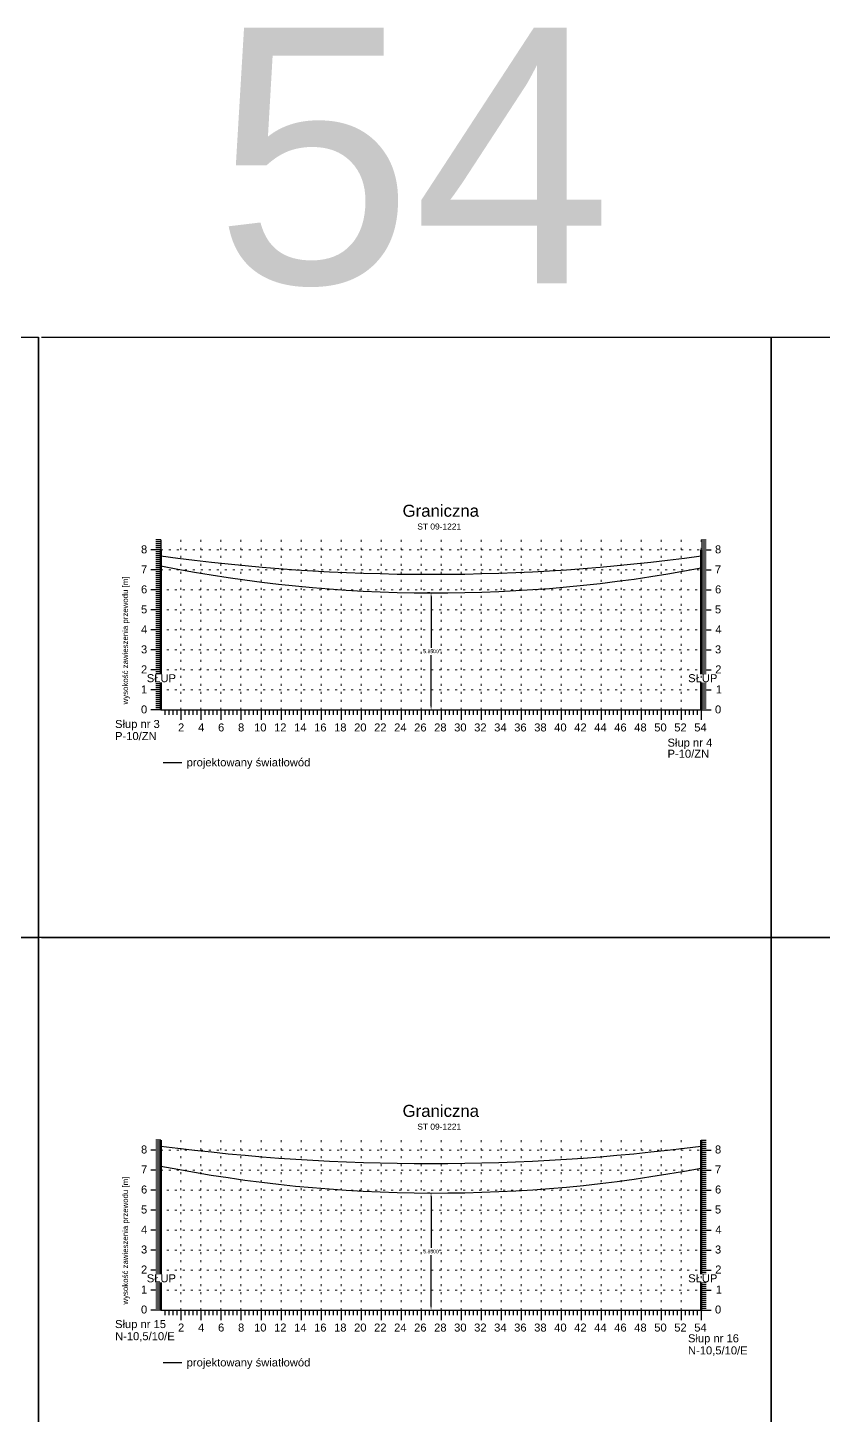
# Model space of a CAD drawing. Header units: metres. Extents: x -155 to 1812, y 681 to 886.
# Drawn here: x 1333.7 to 1373.5, y 806.6 to 876 of the extents above; entities that cross this region are included whole.
import ezdxf

# ---------------------------------------------------------------- set-up
doc = ezdxf.new("R2010")
doc.units = ezdxf.units.M
doc.header["$MEASUREMENT"] = 0
doc.linetypes.add('ACAD_ISO07W100', pattern=[3, 0, -3])
doc.styles.get("Standard").update_dxf_attribs({"font": 'arial.ttf'})
doc.dimstyles.get("Standard").update_dxf_attribs({"dimtxt": 0.18, "dimasz": 0.18, "dimexe": 0.18, "dimexo": 0.0625, "dimgap": 0.09, "dimtad": 0, "dimtih": 1, "dimtoh": 1, "dimdec": 4, "dimzin": 0, "dimdsep": 46, "dimtxsty": 'Standard', "dimcen": 0.09, "dimadec": 0, "dimazin": 0, "dimtfac": 1, "dimtdec": 4, "dimtofl": 0, "dimtmove": 0, "dimatfit": 3, "dimfxl": 1, "dimtolj": 1, "dimtzin": 0, "dimarcsym": 0})

# ---------------------------------------------------------------- blocks, each defined once
blk = doc.blocks.new('*D298')
at = {"color": 0, "lineweight": -2}
for p, q in [((1353.797, 847.742), (1353.679, 847.742)), ((1353.859, 847.562), (1353.859, 844.999)), ((1353.859, 842.072), (1353.859, 844.635)), ((1343.022, 841.892), (1354.039, 841.892))]:
    blk.add_line(p, q, dxfattribs=at)
at = {"color": 0}
for points in [[(1353.889, 847.562), (1353.829, 847.562), (1353.859, 847.742)], [(1353.829, 842.072), (1353.889, 842.072), (1353.859, 841.892)]]:
    blk.add_solid(points, dxfattribs=at)
at = {"layer": 'Defpoints', "color": 0}
for p in [(1353.859, 847.742), (1342.959, 841.892), (1353.859, 841.892)]:
    blk.add_point(p, dxfattribs=at)
at = {"color": 0, "lineweight": 25, "insert": (1353.859, 844.817), "char_height": 0.18, "attachment_point": 5}
blk.add_mtext('\\A1;5.8500', dxfattribs=at)
blk = doc.blocks.new('*D306')
at = {"color": 0, "lineweight": -2}
for p, q in [((1353.797, 817.742), (1353.679, 817.742)), ((1353.859, 817.562), (1353.859, 814.999)), ((1353.859, 812.072), (1353.859, 814.635)), ((1343.022, 811.892), (1354.039, 811.892))]:
    blk.add_line(p, q, dxfattribs=at)
at = {"color": 0}
for points in [[(1353.889, 817.562), (1353.829, 817.562), (1353.859, 817.742)], [(1353.829, 812.072), (1353.889, 812.072), (1353.859, 811.892)]]:
    blk.add_solid(points, dxfattribs=at)
at = {"layer": 'Defpoints', "color": 0}
for p in [(1353.859, 817.742), (1342.959, 811.892), (1353.859, 811.892)]:
    blk.add_point(p, dxfattribs=at)
at = {"color": 0, "lineweight": 25, "insert": (1353.859, 814.817), "char_height": 0.18, "attachment_point": 5}
blk.add_mtext('\\A1;5.8500', dxfattribs=at)

msp = doc.modelspace()

# ---------------------------------------------------------------- linework, layer by layer
for p, q in [((1340.35943, 850.39181), (1340.10943, 850.39181)), ((1340.35943, 850.39181), (1340.35943, 841.89181)), ((1367.35943, 850.39181), (1367.60943, 850.39181)), ((1340.35943, 849.89181), (1339.85943, 849.89181)), ((1340.35943, 849.89181), (1339.85943, 849.89181)), ((1340.35943, 850.29181), (1340.10943, 850.29181)), ((1340.35943, 850.19181), (1340.10943, 850.19181)), ((1340.35943, 850.09181), (1340.10943, 850.09181)), ((1340.35943, 849.99181), (1340.10943, 849.99181)), ((1340.35943, 849.79181), (1340.10943, 849.79181)), ((1340.35943, 849.69181), (1340.10943, 849.69181)), ((1367.35943, 850.29181), (1367.60943, 850.29181)), ((1367.35943, 850.19181), (1367.60943, 850.19181)), ((1367.35943, 850.09181), (1367.60943, 850.09181)), ((1367.35943, 849.99181), (1367.60943, 849.99181)), ((1367.35943, 849.89181), (1367.35943, 841.89181)), ((1367.35943, 849.89181), (1367.85943, 849.89181)), ((1367.35943, 849.89181), (1367.85943, 849.89181)), ((1367.35943, 849.79181), (1367.60943, 849.79181)), ((1367.35943, 849.69181), (1367.60943, 849.69181)), ((1340.35943, 849.59181), (1340.10943, 849.59181)), ((1340.35943, 849.49181), (1340.10943, 849.49181)), ((1340.35943, 849.39181), (1340.10943, 849.39181)), ((1340.35943, 849.29181), (1340.10943, 849.29181)), ((1340.35943, 849.19181), (1340.10943, 849.19181)), ((1340.35943, 849.09181), (1340.10943, 849.09181)), ((1340.35943, 848.99181), (1340.10943, 848.99181)), ((1367.35943, 849.59181), (1367.60943, 849.59181)), ((1367.35943, 849.49181), (1367.60943, 849.49181)), ((1367.35943, 849.39181), (1367.60943, 849.39181)), ((1367.35943, 849.29181), (1367.60943, 849.29181)), ((1367.35943, 849.19181), (1367.60943, 849.19181)), ((1367.35943, 849.09181), (1367.60943, 849.09181)), ((1367.35943, 848.99181), (1367.60943, 848.99181)), ((1340.35943, 848.89181), (1339.85943, 848.89181)), ((1340.35943, 848.89181), (1339.85943, 848.89181)), ((1340.35943, 848.79181), (1340.10943, 848.79181)), ((1340.35943, 848.69181), (1340.10943, 848.69181)), ((1340.35943, 848.59181), (1340.10943, 848.59181)), ((1340.35943, 848.49181), (1340.10943, 848.49181)), ((1340.35943, 848.39181), (1340.10943, 848.39181)), ((1340.35943, 848.29181), (1340.10943, 848.29181)), ((1367.35943, 848.89181), (1367.85943, 848.89181)), ((1367.35943, 848.89181), (1367.85943, 848.89181)), ((1367.35943, 848.79181), (1367.60943, 848.79181)), ((1367.35943, 848.69181), (1367.60943, 848.69181)), ((1367.35943, 848.59181), (1367.60943, 848.59181)), ((1367.35943, 848.49181), (1367.60943, 848.49181)), ((1367.35943, 848.39181), (1367.60943, 848.39181)), ((1367.35943, 848.29181), (1367.60943, 848.29181)), ((1340.35943, 847.89181), (1339.85943, 847.89181)), ((1340.35943, 847.89181), (1339.85943, 847.89181)), ((1340.35943, 848.19181), (1340.10943, 848.19181)), ((1340.35943, 848.09181), (1340.10943, 848.09181)), ((1340.35943, 847.99181), (1340.10943, 847.99181)), ((1340.35943, 847.79181), (1340.10943, 847.79181)), ((1340.35943, 847.69181), (1340.10943, 847.69181)), ((1340.35943, 847.59181), (1340.10943, 847.59181)), ((1367.35943, 848.19181), (1367.60943, 848.19181)), ((1367.35943, 848.09181), (1367.60943, 848.09181)), ((1367.35943, 847.99181), (1367.60943, 847.99181)), ((1367.35943, 847.89181), (1367.85943, 847.89181)), ((1367.35943, 847.89181), (1367.85943, 847.89181)), ((1367.35943, 847.79181), (1367.60943, 847.79181)), ((1367.35943, 847.69181), (1367.60943, 847.69181)), ((1367.35943, 847.59181), (1367.60943, 847.59181)), ((1340.35943, 847.49181), (1340.10943, 847.49181)), ((1340.35943, 847.39181), (1340.10943, 847.39181)), ((1340.35943, 847.29181), (1340.10943, 847.29181)), ((1340.35943, 847.19181), (1340.10943, 847.19181)), ((1340.35943, 847.09181), (1340.10943, 847.09181)), ((1340.35943, 846.99181), (1340.10943, 846.99181)), ((1367.35943, 847.49181), (1367.60943, 847.49181)), ((1367.35943, 847.39181), (1367.60943, 847.39181)), ((1367.35943, 847.29181), (1367.60943, 847.29181)), ((1367.35943, 847.19181), (1367.60943, 847.19181)), ((1367.35943, 847.09181), (1367.60943, 847.09181)), ((1367.35943, 846.99181), (1367.60943, 846.99181)), ((1340.35943, 846.89181), (1339.85943, 846.89181)), ((1340.35943, 846.89181), (1339.85943, 846.89181)), ((1340.35943, 846.79181), (1340.10943, 846.79181)), ((1340.35943, 846.69181), (1340.10943, 846.69181)), ((1340.35943, 846.59181), (1340.10943, 846.59181)), ((1340.35943, 846.49181), (1340.10943, 846.49181)), ((1340.35943, 846.39181), (1340.10943, 846.39181)), ((1340.35943, 846.29181), (1340.10943, 846.29181)), ((1367.35943, 846.89181), (1367.85943, 846.89181)), ((1367.35943, 846.89181), (1367.85943, 846.89181)), ((1367.35943, 846.79181), (1367.60943, 846.79181)), ((1367.35943, 846.69181), (1367.60943, 846.69181)), ((1367.35943, 846.59181), (1367.60943, 846.59181)), ((1367.35943, 846.49181), (1367.60943, 846.49181)), ((1367.35943, 846.39181), (1367.60943, 846.39181)), ((1367.35943, 846.29181), (1367.60943, 846.29181)), ((1340.35943, 845.89181), (1339.85943, 845.89181)), ((1340.35943, 845.89181), (1339.85943, 845.89181)), ((1340.35943, 846.19181), (1340.10943, 846.19181)), ((1340.35943, 846.09181), (1340.10943, 846.09181)), ((1340.35943, 845.99181), (1340.10943, 845.99181)), ((1340.35943, 845.79181), (1340.10943, 845.79181)), ((1340.35943, 845.69181), (1340.10943, 845.69181)), ((1340.35943, 845.59181), (1340.10943, 845.59181)), ((1367.35943, 846.19181), (1367.60943, 846.19181)), ((1367.35943, 846.09181), (1367.60943, 846.09181)), ((1367.35943, 845.99181), (1367.60943, 845.99181)), ((1367.35943, 845.89181), (1367.85943, 845.89181)), ((1367.35943, 845.89181), (1367.85943, 845.89181)), ((1367.35943, 845.79181), (1367.60943, 845.79181)), ((1367.35943, 845.69181), (1367.60943, 845.69181)), ((1367.35943, 845.59181), (1367.60943, 845.59181)), ((1340.35943, 844.89181), (1339.85943, 844.89181)), ((1340.35943, 844.89181), (1339.85943, 844.89181)), ((1340.35943, 845.49181), (1340.10943, 845.49181)), ((1340.35943, 845.39181), (1340.10943, 845.39181)), ((1340.35943, 845.29181), (1340.10943, 845.29181)), ((1340.35943, 845.19181), (1340.10943, 845.19181)), ((1340.35943, 845.09181), (1340.10943, 845.09181)), ((1340.35943, 844.99181), (1340.10943, 844.99181)), ((1367.35943, 845.49181), (1367.60943, 845.49181)), ((1367.35943, 845.39181), (1367.60943, 845.39181)), ((1367.35943, 845.29181), (1367.60943, 845.29181)), ((1367.35943, 845.19181), (1367.60943, 845.19181)), ((1367.35943, 845.09181), (1367.60943, 845.09181)), ((1367.35943, 844.99181), (1367.60943, 844.99181)), ((1367.35943, 844.89181), (1367.85943, 844.89181)), ((1367.35943, 844.89181), (1367.85943, 844.89181)), ((1340.35943, 844.79181), (1340.10943, 844.79181)), ((1340.35943, 844.69181), (1340.10943, 844.69181)), ((1340.35943, 844.59181), (1340.10943, 844.59181)), ((1340.35943, 844.49181), (1340.10943, 844.49181)), ((1340.35943, 844.39181), (1340.10943, 844.39181)), ((1340.35943, 844.29181), (1340.10943, 844.29181)), ((1340.35943, 844.19181), (1340.10943, 844.19181)), ((1367.35943, 844.79181), (1367.60943, 844.79181)), ((1367.35943, 844.69181), (1367.60943, 844.69181)), ((1367.35943, 844.59181), (1367.60943, 844.59181)), ((1367.35943, 844.49181), (1367.60943, 844.49181)), ((1367.35943, 844.39181), (1367.60943, 844.39181)), ((1367.35943, 844.29181), (1367.60943, 844.29181)), ((1367.35943, 844.19181), (1367.60943, 844.19181)), ((1340.35943, 843.89181), (1339.85943, 843.89181)), ((1340.35943, 843.89181), (1339.85943, 843.89181)), ((1340.35943, 844.09181), (1340.10943, 844.09181)), ((1340.35943, 843.99181), (1340.10943, 843.99181)), ((1340.35943, 843.79181), (1340.10943, 843.79181)), ((1340.35943, 843.69181), (1340.10943, 843.69181)), ((1340.35943, 843.59181), (1340.10943, 843.59181)), ((1340.35943, 843.49181), (1340.10943, 843.49181)), ((1367.35943, 844.09181), (1367.60943, 844.09181)), ((1367.35943, 843.99181), (1367.60943, 843.99181)), ((1367.35943, 843.89181), (1367.85943, 843.89181)), ((1367.35943, 843.89181), (1367.85943, 843.89181)), ((1367.35943, 843.79181), (1367.60943, 843.79181)), ((1367.35943, 843.69181), (1367.60943, 843.69181)), ((1367.35943, 843.59181), (1367.60943, 843.59181)), ((1367.35943, 843.49181), (1367.60943, 843.49181)), ((1340.35943, 842.89181), (1339.85943, 842.89181)), ((1340.35943, 842.89181), (1339.85943, 842.89181)), ((1340.35943, 843.39181), (1340.10943, 843.39181)), ((1340.35943, 843.29181), (1340.10943, 843.29181)), ((1340.35943, 843.19181), (1340.10943, 843.19181)), ((1340.35943, 843.09181), (1340.10943, 843.09181)), ((1340.35943, 842.99181), (1340.10943, 842.99181)), ((1340.35943, 842.79181), (1340.10943, 842.79181)), ((1367.35943, 843.39181), (1367.60943, 843.39181)), ((1367.35943, 843.29181), (1367.60943, 843.29181)), ((1367.35943, 843.19181), (1367.60943, 843.19181)), ((1367.35943, 843.09181), (1367.60943, 843.09181)), ((1367.35943, 842.99181), (1367.60943, 842.99181)), ((1367.35943, 842.89181), (1367.85943, 842.89181)), ((1367.35943, 842.89181), (1367.85943, 842.89181)), ((1367.35943, 842.79181), (1367.60943, 842.79181)), ((1340.35943, 842.69181), (1340.10943, 842.69181)), ((1340.35943, 842.59181), (1340.10943, 842.59181)), ((1340.35943, 842.49181), (1340.10943, 842.49181)), ((1340.35943, 842.39181), (1340.10943, 842.39181)), ((1340.35943, 842.29181), (1340.10943, 842.29181)), ((1340.35943, 842.19181), (1340.10943, 842.19181)), ((1340.35943, 842.09181), (1340.10943, 842.09181)), ((1367.35943, 842.69181), (1367.60943, 842.69181)), ((1367.35943, 842.59181), (1367.60943, 842.59181)), ((1367.35943, 842.49181), (1367.60943, 842.49181)), ((1367.35943, 842.39181), (1367.60943, 842.39181)), ((1367.35943, 842.29181), (1367.60943, 842.29181)), ((1367.35943, 842.19181), (1367.60943, 842.19181)), ((1367.35943, 842.09181), (1367.60943, 842.09181)), ((1340.35943, 841.89181), (1339.85943, 841.89181)), ((1340.35943, 841.99181), (1340.10943, 841.99181)), ((1340.35943, 841.89181), (1340.10943, 841.89181)), ((1340.35943, 841.89181), (1366.85943, 841.89181)), ((1340.55943, 841.89181), (1340.55943, 841.64181)), ((1340.75943, 841.89181), (1340.75943, 841.64181)), ((1340.95943, 841.89181), (1340.95943, 841.64181)), ((1341.15943, 841.89181), (1341.15943, 841.64181)), ((1341.35943, 841.89181), (1341.35943, 841.39181)), ((1341.55943, 841.89181), (1341.55943, 841.64181)), ((1341.75943, 841.89181), (1341.75943, 841.64181)), ((1341.95943, 841.89181), (1341.95943, 841.64181)), ((1342.15943, 841.89181), (1342.15943, 841.64181)), ((1342.35943, 841.89181), (1342.35943, 841.39181)), ((1342.55943, 841.89181), (1342.55943, 841.64181)), ((1342.75943, 841.89181), (1342.75943, 841.64181)), ((1342.95943, 841.89181), (1342.95943, 841.64181)), ((1343.15943, 841.89181), (1343.15943, 841.64181)), ((1343.35943, 841.89181), (1343.35943, 841.39181)), ((1343.55943, 841.89181), (1343.55943, 841.64181)), ((1343.75943, 841.89181), (1343.75943, 841.64181)), ((1343.95943, 841.89181), (1343.95943, 841.64181)), ((1344.15943, 841.89181), (1344.15943, 841.64181)), ((1344.35943, 841.89181), (1344.35943, 841.39181)), ((1344.55943, 841.89181), (1344.55943, 841.64181)), ((1344.75943, 841.89181), (1344.75943, 841.64181)), ((1344.95943, 841.89181), (1344.95943, 841.64181)), ((1345.15943, 841.89181), (1345.15943, 841.64181)), ((1345.35943, 841.89181), (1345.35943, 841.39181)), ((1345.55943, 841.89181), (1345.55943, 841.64181)), ((1345.75943, 841.89181), (1345.75943, 841.64181)), ((1345.95943, 841.89181), (1345.95943, 841.64181)), ((1346.15943, 841.89181), (1346.15943, 841.64181)), ((1346.35943, 841.89181), (1346.35943, 841.39181)), ((1346.55943, 841.89181), (1346.55943, 841.64181)), ((1346.75943, 841.89181), (1346.75943, 841.64181)), ((1346.95943, 841.89181), (1346.95943, 841.64181)), ((1347.15943, 841.89181), (1347.15943, 841.64181)), ((1347.35943, 841.89181), (1347.35943, 841.39181)), ((1347.55943, 841.89181), (1347.55943, 841.64181)), ((1347.75943, 841.89181), (1347.75943, 841.64181)), ((1347.95943, 841.89181), (1347.95943, 841.64181)), ((1348.15943, 841.89181), (1348.15943, 841.64181)), ((1348.35943, 841.89181), (1348.35943, 841.39181)), ((1348.55943, 841.89181), (1348.55943, 841.64181)), ((1348.75943, 841.89181), (1348.75943, 841.64181)), ((1348.95943, 841.89181), (1348.95943, 841.64181)), ((1349.15943, 841.89181), (1349.15943, 841.64181)), ((1349.35943, 841.89181), (1349.35943, 841.39181)), ((1349.55943, 841.89181), (1349.55943, 841.64181)), ((1349.75943, 841.89181), (1349.75943, 841.64181)), ((1349.95943, 841.89181), (1349.95943, 841.64181)), ((1350.15943, 841.89181), (1350.15943, 841.64181)), ((1350.35943, 841.89181), (1350.35943, 841.39181)), ((1350.55943, 841.89181), (1350.55943, 841.64181)), ((1350.75943, 841.89181), (1350.75943, 841.64181)), ((1350.95943, 841.89181), (1350.95943, 841.64181)), ((1351.15943, 841.89181), (1351.15943, 841.64181)), ((1351.35943, 841.89181), (1351.35943, 841.39181)), ((1351.55943, 841.89181), (1351.55943, 841.64181)), ((1351.75943, 841.89181), (1351.75943, 841.64181)), ((1351.95943, 841.89181), (1351.95943, 841.64181)), ((1352.15943, 841.89181), (1352.15943, 841.64181)), ((1352.35943, 841.89181), (1352.35943, 841.39181)), ((1352.55943, 841.89181), (1352.55943, 841.64181)), ((1352.75943, 841.89181), (1352.75943, 841.64181)), ((1352.95943, 841.89181), (1352.95943, 841.64181)), ((1353.15943, 841.89181), (1353.15943, 841.64181)), ((1353.35943, 841.89181), (1353.35943, 841.39181)), ((1353.55943, 841.89181), (1353.55943, 841.64181)), ((1353.75943, 841.89181), (1353.75943, 841.64181)), ((1353.95943, 841.89181), (1353.95943, 841.64181)), ((1354.15943, 841.89181), (1354.15943, 841.64181)), ((1354.35943, 841.89181), (1354.35943, 841.39181)), ((1354.55943, 841.89181), (1354.55943, 841.64181)), ((1354.75943, 841.89181), (1354.75943, 841.64181)), ((1354.95943, 841.89181), (1354.95943, 841.64181)), ((1355.15943, 841.89181), (1355.15943, 841.64181)), ((1355.35943, 841.89181), (1355.35943, 841.39181)), ((1355.55943, 841.89181), (1355.55943, 841.64181)), ((1355.75943, 841.89181), (1355.75943, 841.64181)), ((1355.95943, 841.89181), (1355.95943, 841.64181)), ((1356.15943, 841.89181), (1356.15943, 841.64181)), ((1356.35943, 841.89181), (1356.35943, 841.39181)), ((1356.55943, 841.89181), (1356.55943, 841.64181)), ((1356.75943, 841.89181), (1356.75943, 841.64181)), ((1356.95943, 841.89181), (1356.95943, 841.64181)), ((1357.15943, 841.89181), (1357.15943, 841.64181)), ((1357.35943, 841.89181), (1357.35943, 841.39181)), ((1357.55943, 841.89181), (1357.55943, 841.64181)), ((1357.75943, 841.89181), (1357.75943, 841.64181)), ((1357.95943, 841.89181), (1357.95943, 841.64181)), ((1358.15943, 841.89181), (1358.15943, 841.64181)), ((1358.35943, 841.89181), (1358.35943, 841.39181)), ((1358.55943, 841.89181), (1358.55943, 841.64181)), ((1358.75943, 841.89181), (1358.75943, 841.64181)), ((1358.95943, 841.89181), (1358.95943, 841.64181)), ((1359.15943, 841.89181), (1359.15943, 841.64181)), ((1359.35943, 841.89181), (1359.35943, 841.39181)), ((1359.35943, 841.89181), (1359.35943, 841.39181)), ((1359.55943, 841.89181), (1359.55943, 841.64181)), ((1359.75943, 841.89181), (1359.75943, 841.64181)), ((1359.95943, 841.89181), (1359.95943, 841.64181)), ((1360.15943, 841.89181), (1360.15943, 841.64181)), ((1360.35943, 841.89181), (1360.35943, 841.39181)), ((1360.35943, 841.89181), (1360.35943, 841.39181)), ((1360.55943, 841.89181), (1360.55943, 841.64181)), ((1360.75943, 841.89181), (1360.75943, 841.64181)), ((1360.95943, 841.89181), (1360.95943, 841.64181)), ((1361.15943, 841.89181), (1361.15943, 841.64181)), ((1361.35943, 841.89181), (1361.35943, 841.39181)), ((1361.35943, 841.89181), (1361.35943, 841.39181)), ((1361.55943, 841.89181), (1361.55943, 841.64181)), ((1361.75943, 841.89181), (1361.75943, 841.64181)), ((1361.95943, 841.89181), (1361.95943, 841.64181)), ((1362.15943, 841.89181), (1362.15943, 841.64181)), ((1362.35943, 841.89181), (1362.35943, 841.39181)), ((1362.35943, 841.89181), (1362.35943, 841.39181)), ((1362.55943, 841.89181), (1362.55943, 841.64181)), ((1362.75943, 841.89181), (1362.75943, 841.64181)), ((1362.95943, 841.89181), (1362.95943, 841.64181)), ((1363.15943, 841.89181), (1363.15943, 841.64181)), ((1363.35943, 841.89181), (1363.35943, 841.39181)), ((1363.35943, 841.89181), (1363.35943, 841.39181)), ((1363.55943, 841.89181), (1363.55943, 841.64181)), ((1363.75943, 841.89181), (1363.75943, 841.64181)), ((1363.95943, 841.89181), (1363.95943, 841.64181)), ((1364.15943, 841.89181), (1364.15943, 841.64181)), ((1364.35943, 841.89181), (1364.35943, 841.39181)), ((1364.35943, 841.89181), (1364.35943, 841.39181)), ((1364.55943, 841.89181), (1364.55943, 841.64181)), ((1364.75943, 841.89181), (1364.75943, 841.64181)), ((1364.85943, 841.89181), (1365.35943, 841.89181)), ((1364.95943, 841.89181), (1364.95943, 841.64181)), ((1365.15943, 841.89181), (1365.15943, 841.64181)), ((1365.35943, 841.89181), (1365.35943, 841.39181)), ((1365.35943, 841.89181), (1365.35943, 841.39181)), ((1365.55943, 841.89181), (1365.55943, 841.64181)), ((1365.75943, 841.89181), (1365.75943, 841.64181)), ((1365.95943, 841.89181), (1365.95943, 841.64181)), ((1366.15943, 841.89181), (1366.15943, 841.64181)), ((1366.35943, 841.89181), (1366.35943, 841.39181)), ((1366.35943, 841.89181), (1366.35943, 841.39181)), ((1366.55943, 841.89181), (1366.55943, 841.64181)), ((1366.75943, 841.89181), (1366.75943, 841.64181)), ((1366.95943, 841.89181), (1366.95943, 841.64181)), ((1367.15943, 841.89181), (1367.15943, 841.64181)), ((1367.35943, 841.99181), (1367.60943, 841.99181)), ((1367.35943, 841.89181), (1367.60943, 841.89181)), ((1367.35943, 841.89181), (1367.35943, 841.39181)), ((1340.35943, 819.89181), (1339.85943, 819.89181)), ((1340.35943, 819.89181), (1339.85943, 819.89181)), ((1340.35943, 820.39181), (1340.10943, 820.39181)), ((1340.35943, 820.29181), (1340.10943, 820.29181)), ((1340.35943, 820.19181), (1340.10943, 820.19181)), ((1340.35943, 820.09181), (1340.10943, 820.09181)), ((1340.35943, 819.99181), (1340.10943, 819.99181)), ((1340.35943, 820.39181), (1340.35943, 811.89181)), ((1367.35943, 820.39181), (1367.35943, 811.89181)), ((1367.35943, 820.39181), (1367.60943, 820.39181)), ((1367.35943, 820.29181), (1367.60943, 820.29181)), ((1367.35943, 820.19181), (1367.60943, 820.19181)), ((1367.35943, 820.09181), (1367.60943, 820.09181)), ((1367.35943, 819.99181), (1367.60943, 819.99181)), ((1367.35943, 819.89181), (1367.85943, 819.89181)), ((1367.35943, 819.89181), (1367.85943, 819.89181)), ((1340.35943, 819.79181), (1340.10943, 819.79181)), ((1340.35943, 819.69181), (1340.10943, 819.69181)), ((1340.35943, 819.59181), (1340.10943, 819.59181)), ((1340.35943, 819.49181), (1340.10943, 819.49181)), ((1340.35943, 819.39181), (1340.10943, 819.39181)), ((1340.35943, 819.29181), (1340.10943, 819.29181)), ((1340.35943, 819.19181), (1340.10943, 819.19181)), ((1367.35943, 819.79181), (1367.60943, 819.79181)), ((1367.35943, 819.69181), (1367.60943, 819.69181)), ((1367.35943, 819.59181), (1367.60943, 819.59181)), ((1367.35943, 819.49181), (1367.60943, 819.49181)), ((1367.35943, 819.39181), (1367.60943, 819.39181)), ((1367.35943, 819.29181), (1367.60943, 819.29181)), ((1367.35943, 819.19181), (1367.60943, 819.19181)), ((1340.35943, 818.89181), (1339.85943, 818.89181)), ((1340.35943, 818.89181), (1339.85943, 818.89181)), ((1340.35943, 819.09181), (1340.10943, 819.09181)), ((1340.35943, 818.99181), (1340.10943, 818.99181)), ((1340.35943, 818.79181), (1340.10943, 818.79181)), ((1340.35943, 818.69181), (1340.10943, 818.69181)), ((1340.35943, 818.59181), (1340.10943, 818.59181)), ((1340.35943, 818.49181), (1340.10943, 818.49181)), ((1367.35943, 819.09181), (1367.60943, 819.09181)), ((1367.35943, 818.99181), (1367.60943, 818.99181)), ((1367.35943, 818.89181), (1367.85943, 818.89181)), ((1367.35943, 818.89181), (1367.85943, 818.89181)), ((1367.35943, 818.79181), (1367.60943, 818.79181)), ((1367.35943, 818.69181), (1367.60943, 818.69181)), ((1367.35943, 818.59181), (1367.60943, 818.59181)), ((1367.35943, 818.49181), (1367.60943, 818.49181)), ((1340.35943, 817.89181), (1339.85943, 817.89181)), ((1340.35943, 817.89181), (1339.85943, 817.89181)), ((1340.35943, 818.39181), (1340.10943, 818.39181)), ((1340.35943, 818.29181), (1340.10943, 818.29181)), ((1340.35943, 818.19181), (1340.10943, 818.19181)), ((1340.35943, 818.09181), (1340.10943, 818.09181)), ((1340.35943, 817.99181), (1340.10943, 817.99181)), ((1340.35943, 817.79181), (1340.10943, 817.79181)), ((1367.35943, 818.39181), (1367.60943, 818.39181)), ((1367.35943, 818.29181), (1367.60943, 818.29181)), ((1367.35943, 818.19181), (1367.60943, 818.19181)), ((1367.35943, 818.09181), (1367.60943, 818.09181)), ((1367.35943, 817.99181), (1367.60943, 817.99181)), ((1367.35943, 817.89181), (1367.85943, 817.89181)), ((1367.35943, 817.89181), (1367.85943, 817.89181)), ((1367.35943, 817.79181), (1367.60943, 817.79181)), ((1340.35943, 817.69181), (1340.10943, 817.69181)), ((1340.35943, 817.59181), (1340.10943, 817.59181)), ((1340.35943, 817.49181), (1340.10943, 817.49181)), ((1340.35943, 817.39181), (1340.10943, 817.39181)), ((1340.35943, 817.29181), (1340.10943, 817.29181)), ((1340.35943, 817.19181), (1340.10943, 817.19181)), ((1340.35943, 817.09181), (1340.10943, 817.09181)), ((1367.35943, 817.69181), (1367.60943, 817.69181)), ((1367.35943, 817.59181), (1367.60943, 817.59181)), ((1367.35943, 817.49181), (1367.60943, 817.49181)), ((1367.35943, 817.39181), (1367.60943, 817.39181)), ((1367.35943, 817.29181), (1367.60943, 817.29181)), ((1367.35943, 817.19181), (1367.60943, 817.19181)), ((1367.35943, 817.09181), (1367.60943, 817.09181)), ((1340.35943, 816.89181), (1339.85943, 816.89181)), ((1340.35943, 816.89181), (1339.85943, 816.89181)), ((1340.35943, 816.99181), (1340.10943, 816.99181)), ((1340.35943, 816.79181), (1340.10943, 816.79181)), ((1340.35943, 816.69181), (1340.10943, 816.69181)), ((1340.35943, 816.59181), (1340.10943, 816.59181)), ((1340.35943, 816.49181), (1340.10943, 816.49181)), ((1340.35943, 816.39181), (1340.10943, 816.39181)), ((1367.35943, 816.99181), (1367.60943, 816.99181)), ((1367.35943, 816.89181), (1367.85943, 816.89181)), ((1367.35943, 816.89181), (1367.85943, 816.89181)), ((1367.35943, 816.79181), (1367.60943, 816.79181)), ((1367.35943, 816.69181), (1367.60943, 816.69181)), ((1367.35943, 816.59181), (1367.60943, 816.59181)), ((1367.35943, 816.49181), (1367.60943, 816.49181)), ((1367.35943, 816.39181), (1367.60943, 816.39181)), ((1340.35943, 815.89181), (1339.85943, 815.89181)), ((1340.35943, 815.89181), (1339.85943, 815.89181)), ((1340.35943, 816.29181), (1340.10943, 816.29181)), ((1340.35943, 816.19181), (1340.10943, 816.19181)), ((1340.35943, 816.09181), (1340.10943, 816.09181)), ((1340.35943, 815.99181), (1340.10943, 815.99181)), ((1340.35943, 815.79181), (1340.10943, 815.79181)), ((1340.35943, 815.69181), (1340.10943, 815.69181)), ((1367.35943, 816.29181), (1367.60943, 816.29181)), ((1367.35943, 816.19181), (1367.60943, 816.19181)), ((1367.35943, 816.09181), (1367.60943, 816.09181)), ((1367.35943, 815.99181), (1367.60943, 815.99181)), ((1367.35943, 815.89181), (1367.85943, 815.89181)), ((1367.35943, 815.89181), (1367.85943, 815.89181)), ((1367.35943, 815.79181), (1367.60943, 815.79181)), ((1367.35943, 815.69181), (1367.60943, 815.69181)), ((1340.35943, 815.59181), (1340.10943, 815.59181)), ((1340.35943, 815.49181), (1340.10943, 815.49181)), ((1340.35943, 815.39181), (1340.10943, 815.39181)), ((1340.35943, 815.29181), (1340.10943, 815.29181)), ((1340.35943, 815.19181), (1340.10943, 815.19181)), ((1340.35943, 815.09181), (1340.10943, 815.09181)), ((1340.35943, 814.99181), (1340.10943, 814.99181)), ((1367.35943, 815.59181), (1367.60943, 815.59181)), ((1367.35943, 815.49181), (1367.60943, 815.49181)), ((1367.35943, 815.39181), (1367.60943, 815.39181)), ((1367.35943, 815.29181), (1367.60943, 815.29181)), ((1367.35943, 815.19181), (1367.60943, 815.19181)), ((1367.35943, 815.09181), (1367.60943, 815.09181)), ((1367.35943, 814.99181), (1367.60943, 814.99181)), ((1340.35943, 814.89181), (1339.85943, 814.89181)), ((1340.35943, 814.89181), (1339.85943, 814.89181)), ((1340.35943, 814.79181), (1340.10943, 814.79181)), ((1340.35943, 814.69181), (1340.10943, 814.69181)), ((1340.35943, 814.59181), (1340.10943, 814.59181)), ((1340.35943, 814.49181), (1340.10943, 814.49181)), ((1340.35943, 814.39181), (1340.10943, 814.39181)), ((1367.35943, 814.89181), (1367.85943, 814.89181)), ((1367.35943, 814.89181), (1367.85943, 814.89181)), ((1367.35943, 814.79181), (1367.60943, 814.79181)), ((1367.35943, 814.69181), (1367.60943, 814.69181)), ((1367.35943, 814.59181), (1367.60943, 814.59181)), ((1367.35943, 814.49181), (1367.60943, 814.49181)), ((1367.35943, 814.39181), (1367.60943, 814.39181)), ((1340.35943, 813.89181), (1339.85943, 813.89181)), ((1340.35943, 813.89181), (1339.85943, 813.89181)), ((1340.35943, 814.29181), (1340.10943, 814.29181)), ((1340.35943, 814.19181), (1340.10943, 814.19181)), ((1340.35943, 814.09181), (1340.10943, 814.09181)), ((1340.35943, 813.99181), (1340.10943, 813.99181)), ((1340.35943, 813.79181), (1340.10943, 813.79181)), ((1340.35943, 813.69181), (1340.10943, 813.69181)), ((1367.35943, 814.29181), (1367.60943, 814.29181)), ((1367.35943, 814.19181), (1367.60943, 814.19181)), ((1367.35943, 814.09181), (1367.60943, 814.09181)), ((1367.35943, 813.99181), (1367.60943, 813.99181)), ((1367.35943, 813.89181), (1367.85943, 813.89181)), ((1367.35943, 813.89181), (1367.85943, 813.89181)), ((1367.35943, 813.79181), (1367.60943, 813.79181)), ((1367.35943, 813.69181), (1367.60943, 813.69181)), ((1340.35943, 813.59181), (1340.10943, 813.59181)), ((1340.35943, 813.49181), (1340.10943, 813.49181)), ((1340.35943, 813.39181), (1340.10943, 813.39181)), ((1340.35943, 813.29181), (1340.10943, 813.29181)), ((1340.35943, 813.19181), (1340.10943, 813.19181)), ((1340.35943, 813.09181), (1340.10943, 813.09181)), ((1340.35943, 812.99181), (1340.10943, 812.99181)), ((1367.35943, 813.59181), (1367.60943, 813.59181)), ((1367.35943, 813.49181), (1367.60943, 813.49181)), ((1367.35943, 813.39181), (1367.60943, 813.39181)), ((1367.35943, 813.29181), (1367.60943, 813.29181)), ((1367.35943, 813.19181), (1367.60943, 813.19181)), ((1367.35943, 813.09181), (1367.60943, 813.09181)), ((1367.35943, 812.99181), (1367.60943, 812.99181)), ((1340.35943, 812.89181), (1339.85943, 812.89181)), ((1340.35943, 812.89181), (1339.85943, 812.89181)), ((1340.35943, 812.79181), (1340.10943, 812.79181)), ((1340.35943, 812.69181), (1340.10943, 812.69181)), ((1340.35943, 812.59181), (1340.10943, 812.59181)), ((1340.35943, 812.49181), (1340.10943, 812.49181)), ((1340.35943, 812.39181), (1340.10943, 812.39181)), ((1340.35943, 812.29181), (1340.10943, 812.29181)), ((1367.35943, 812.89181), (1367.85943, 812.89181)), ((1367.35943, 812.89181), (1367.85943, 812.89181)), ((1367.35943, 812.79181), (1367.60943, 812.79181)), ((1367.35943, 812.69181), (1367.60943, 812.69181)), ((1367.35943, 812.59181), (1367.60943, 812.59181)), ((1367.35943, 812.49181), (1367.60943, 812.49181)), ((1367.35943, 812.39181), (1367.60943, 812.39181)), ((1367.35943, 812.29181), (1367.60943, 812.29181)), ((1340.35943, 811.89181), (1339.85943, 811.89181)), ((1340.35943, 812.19181), (1340.10943, 812.19181)), ((1340.35943, 812.09181), (1340.10943, 812.09181)), ((1340.35943, 811.99181), (1340.10943, 811.99181)), ((1340.35943, 811.89181), (1340.10943, 811.89181)), ((1340.35943, 811.89181), (1366.85943, 811.89181)), ((1340.55943, 811.89181), (1340.55943, 811.64181)), ((1340.75943, 811.89181), (1340.75943, 811.64181)), ((1340.95943, 811.89181), (1340.95943, 811.64181)), ((1341.15943, 811.89181), (1341.15943, 811.64181)), ((1341.35943, 811.89181), (1341.35943, 811.39181)), ((1341.55943, 811.89181), (1341.55943, 811.64181)), ((1341.75943, 811.89181), (1341.75943, 811.64181)), ((1341.95943, 811.89181), (1341.95943, 811.64181)), ((1342.15943, 811.89181), (1342.15943, 811.64181)), ((1342.35943, 811.89181), (1342.35943, 811.39181)), ((1342.55943, 811.89181), (1342.55943, 811.64181)), ((1342.75943, 811.89181), (1342.75943, 811.64181)), ((1342.95943, 811.89181), (1342.95943, 811.64181)), ((1343.15943, 811.89181), (1343.15943, 811.64181)), ((1343.35943, 811.89181), (1343.35943, 811.39181)), ((1343.55943, 811.89181), (1343.55943, 811.64181)), ((1343.75943, 811.89181), (1343.75943, 811.64181)), ((1343.95943, 811.89181), (1343.95943, 811.64181)), ((1344.15943, 811.89181), (1344.15943, 811.64181)), ((1344.35943, 811.89181), (1344.35943, 811.39181)), ((1344.55943, 811.89181), (1344.55943, 811.64181)), ((1344.75943, 811.89181), (1344.75943, 811.64181)), ((1344.95943, 811.89181), (1344.95943, 811.64181)), ((1345.15943, 811.89181), (1345.15943, 811.64181)), ((1345.35943, 811.89181), (1345.35943, 811.39181)), ((1345.55943, 811.89181), (1345.55943, 811.64181)), ((1345.75943, 811.89181), (1345.75943, 811.64181)), ((1345.95943, 811.89181), (1345.95943, 811.64181)), ((1346.15943, 811.89181), (1346.15943, 811.64181)), ((1346.35943, 811.89181), (1346.35943, 811.39181)), ((1346.55943, 811.89181), (1346.55943, 811.64181)), ((1346.75943, 811.89181), (1346.75943, 811.64181)), ((1346.95943, 811.89181), (1346.95943, 811.64181)), ((1347.15943, 811.89181), (1347.15943, 811.64181)), ((1347.35943, 811.89181), (1347.35943, 811.39181)), ((1347.55943, 811.89181), (1347.55943, 811.64181)), ((1347.75943, 811.89181), (1347.75943, 811.64181)), ((1347.95943, 811.89181), (1347.95943, 811.64181)), ((1348.15943, 811.89181), (1348.15943, 811.64181)), ((1348.35943, 811.89181), (1348.35943, 811.39181)), ((1348.55943, 811.89181), (1348.55943, 811.64181)), ((1348.75943, 811.89181), (1348.75943, 811.64181)), ((1348.95943, 811.89181), (1348.95943, 811.64181)), ((1349.15943, 811.89181), (1349.15943, 811.64181)), ((1349.35943, 811.89181), (1349.35943, 811.39181)), ((1349.55943, 811.89181), (1349.55943, 811.64181)), ((1349.75943, 811.89181), (1349.75943, 811.64181)), ((1349.95943, 811.89181), (1349.95943, 811.64181)), ((1350.15943, 811.89181), (1350.15943, 811.64181)), ((1350.35943, 811.89181), (1350.35943, 811.39181)), ((1350.55943, 811.89181), (1350.55943, 811.64181)), ((1350.75943, 811.89181), (1350.75943, 811.64181)), ((1350.95943, 811.89181), (1350.95943, 811.64181)), ((1351.15943, 811.89181), (1351.15943, 811.64181)), ((1351.35943, 811.89181), (1351.35943, 811.39181)), ((1351.55943, 811.89181), (1351.55943, 811.64181)), ((1351.75943, 811.89181), (1351.75943, 811.64181)), ((1351.95943, 811.89181), (1351.95943, 811.64181)), ((1352.15943, 811.89181), (1352.15943, 811.64181)), ((1352.35943, 811.89181), (1352.35943, 811.39181)), ((1352.55943, 811.89181), (1352.55943, 811.64181)), ((1352.75943, 811.89181), (1352.75943, 811.64181)), ((1352.95943, 811.89181), (1352.95943, 811.64181)), ((1353.15943, 811.89181), (1353.15943, 811.64181)), ((1353.35943, 811.89181), (1353.35943, 811.39181)), ((1353.55943, 811.89181), (1353.55943, 811.64181)), ((1353.75943, 811.89181), (1353.75943, 811.64181)), ((1353.95943, 811.89181), (1353.95943, 811.64181)), ((1354.15943, 811.89181), (1354.15943, 811.64181)), ((1354.35943, 811.89181), (1354.35943, 811.39181)), ((1354.55943, 811.89181), (1354.55943, 811.64181)), ((1354.75943, 811.89181), (1354.75943, 811.64181)), ((1354.95943, 811.89181), (1354.95943, 811.64181)), ((1355.15943, 811.89181), (1355.15943, 811.64181)), ((1355.35943, 811.89181), (1355.35943, 811.39181)), ((1355.55943, 811.89181), (1355.55943, 811.64181)), ((1355.75943, 811.89181), (1355.75943, 811.64181)), ((1355.95943, 811.89181), (1355.95943, 811.64181)), ((1356.15943, 811.89181), (1356.15943, 811.64181)), ((1356.35943, 811.89181), (1356.35943, 811.39181)), ((1356.55943, 811.89181), (1356.55943, 811.64181)), ((1356.75943, 811.89181), (1356.75943, 811.64181)), ((1356.95943, 811.89181), (1356.95943, 811.64181)), ((1357.15943, 811.89181), (1357.15943, 811.64181)), ((1357.35943, 811.89181), (1357.35943, 811.39181)), ((1357.55943, 811.89181), (1357.55943, 811.64181)), ((1357.75943, 811.89181), (1357.75943, 811.64181)), ((1357.95943, 811.89181), (1357.95943, 811.64181)), ((1358.15943, 811.89181), (1358.15943, 811.64181)), ((1358.35943, 811.89181), (1358.35943, 811.39181)), ((1358.55943, 811.89181), (1358.55943, 811.64181)), ((1358.75943, 811.89181), (1358.75943, 811.64181)), ((1358.95943, 811.89181), (1358.95943, 811.64181)), ((1359.15943, 811.89181), (1359.15943, 811.64181)), ((1359.35943, 811.89181), (1359.35943, 811.39181)), ((1359.35943, 811.89181), (1359.35943, 811.39181)), ((1359.55943, 811.89181), (1359.55943, 811.64181)), ((1359.75943, 811.89181), (1359.75943, 811.64181)), ((1359.95943, 811.89181), (1359.95943, 811.64181)), ((1360.15943, 811.89181), (1360.15943, 811.64181)), ((1360.35943, 811.89181), (1360.35943, 811.39181)), ((1360.35943, 811.89181), (1360.35943, 811.39181)), ((1360.55943, 811.89181), (1360.55943, 811.64181)), ((1360.75943, 811.89181), (1360.75943, 811.64181)), ((1360.95943, 811.89181), (1360.95943, 811.64181)), ((1361.15943, 811.89181), (1361.15943, 811.64181)), ((1361.35943, 811.89181), (1361.35943, 811.39181)), ((1361.35943, 811.89181), (1361.35943, 811.39181)), ((1361.55943, 811.89181), (1361.55943, 811.64181)), ((1361.75943, 811.89181), (1361.75943, 811.64181)), ((1361.95943, 811.89181), (1361.95943, 811.64181)), ((1362.15943, 811.89181), (1362.15943, 811.64181)), ((1362.35943, 811.89181), (1362.35943, 811.39181)), ((1362.35943, 811.89181), (1362.35943, 811.39181)), ((1362.55943, 811.89181), (1362.55943, 811.64181)), ((1362.75943, 811.89181), (1362.75943, 811.64181)), ((1362.95943, 811.89181), (1362.95943, 811.64181)), ((1363.15943, 811.89181), (1363.15943, 811.64181)), ((1363.35943, 811.89181), (1363.35943, 811.39181)), ((1363.35943, 811.89181), (1363.35943, 811.39181)), ((1363.55943, 811.89181), (1363.55943, 811.64181)), ((1363.75943, 811.89181), (1363.75943, 811.64181)), ((1363.95943, 811.89181), (1363.95943, 811.64181)), ((1364.15943, 811.89181), (1364.15943, 811.64181)), ((1364.35943, 811.89181), (1364.35943, 811.39181)), ((1364.35943, 811.89181), (1364.35943, 811.39181)), ((1364.55943, 811.89181), (1364.55943, 811.64181)), ((1364.75943, 811.89181), (1364.75943, 811.64181)), ((1364.85943, 811.89181), (1365.35943, 811.89181)), ((1364.95943, 811.89181), (1364.95943, 811.64181)), ((1365.15943, 811.89181), (1365.15943, 811.64181)), ((1365.35943, 811.89181), (1365.35943, 811.39181)), ((1365.35943, 811.89181), (1365.35943, 811.39181)), ((1365.55943, 811.89181), (1365.55943, 811.64181)), ((1365.75943, 811.89181), (1365.75943, 811.64181)), ((1365.95943, 811.89181), (1365.95943, 811.64181)), ((1366.15943, 811.89181), (1366.15943, 811.64181)), ((1366.35943, 811.89181), (1366.35943, 811.39181)), ((1366.35943, 811.89181), (1366.35943, 811.39181)), ((1366.55943, 811.89181), (1366.55943, 811.64181)), ((1366.75943, 811.89181), (1366.75943, 811.64181)), ((1366.95943, 811.89181), (1366.95943, 811.64181)), ((1367.15943, 811.89181), (1367.15943, 811.64181)), ((1367.35943, 812.19181), (1367.60943, 812.19181)), ((1367.35943, 812.09181), (1367.60943, 812.09181)), ((1367.35943, 811.99181), (1367.60943, 811.99181)), ((1367.35943, 811.89181), (1367.60943, 811.89181)), ((1367.35943, 811.89181), (1367.35943, 811.39181))]:
    msp.add_line(p, q)
at = {"linetype": 'ACAD_ISO07W100', "lineweight": 15, "ltscale": 0.1}
for p, q in [((1341.35943, 841.89181), (1341.35943, 850.39181)), ((1342.35943, 841.89181), (1342.35943, 850.39181)), ((1343.35943, 841.89181), (1343.35943, 850.39181)), ((1344.35943, 841.89181), (1344.35943, 850.39181)), ((1345.35943, 841.89181), (1345.35943, 850.39181)), ((1346.35943, 841.89181), (1346.35943, 850.39181)), ((1347.35943, 841.89181), (1347.35943, 850.39181)), ((1348.35943, 841.89181), (1348.35943, 850.39181)), ((1349.35943, 841.89181), (1349.35943, 850.39181)), ((1350.35943, 841.89181), (1350.35943, 850.39181)), ((1351.35943, 841.89181), (1351.35943, 850.39181)), ((1352.35943, 841.89181), (1352.35943, 850.39181)), ((1353.35943, 841.89181), (1353.35943, 850.39181)), ((1354.35943, 841.89181), (1354.35943, 850.39181)), ((1355.35943, 841.89181), (1355.35943, 850.39181)), ((1356.35943, 841.89181), (1356.35943, 850.39181)), ((1357.35943, 841.89181), (1357.35943, 850.39181)), ((1358.35943, 841.89181), (1358.35943, 850.39181)), ((1359.35943, 841.89181), (1359.35943, 850.39181)), ((1360.35943, 841.89181), (1360.35943, 850.39181)), ((1361.35943, 841.89181), (1361.35943, 850.39181)), ((1362.35943, 841.89181), (1362.35943, 850.39181)), ((1363.35943, 841.89181), (1363.35943, 850.39181)), ((1364.35943, 841.89181), (1364.35943, 850.39181)), ((1365.35943, 841.89181), (1365.35943, 850.39181)), ((1366.35943, 841.89181), (1366.35943, 850.39181)), ((1340.35943, 849.89181), (1367.85943, 849.89181)), ((1340.35943, 848.89181), (1367.85943, 848.89181)), ((1339.85943, 847.89181), (1367.35943, 847.89181)), ((1339.85943, 846.89181), (1367.35943, 846.89181)), ((1339.85943, 845.89181), (1367.35943, 845.89181)), ((1339.85943, 844.89181), (1367.35943, 844.89181)), ((1339.85943, 843.89181), (1367.35943, 843.89181)), ((1339.85943, 842.89181), (1367.35943, 842.89181)), ((1340.35943, 819.89181), (1367.85943, 819.89181)), ((1341.35943, 811.89181), (1341.35943, 820.39181)), ((1342.35943, 811.89181), (1342.35943, 820.39181)), ((1343.35943, 811.89181), (1343.35943, 820.39181)), ((1344.35943, 811.89181), (1344.35943, 820.39181)), ((1345.35943, 811.89181), (1345.35943, 820.39181)), ((1346.35943, 811.89181), (1346.35943, 820.39181)), ((1347.35943, 811.89181), (1347.35943, 820.39181)), ((1348.35943, 811.89181), (1348.35943, 820.39181)), ((1349.35943, 811.89181), (1349.35943, 820.39181)), ((1350.35943, 811.89181), (1350.35943, 820.39181)), ((1351.35943, 811.89181), (1351.35943, 820.39181)), ((1352.35943, 811.89181), (1352.35943, 820.39181)), ((1353.35943, 811.89181), (1353.35943, 820.39181)), ((1354.35943, 811.89181), (1354.35943, 820.39181)), ((1355.35943, 811.89181), (1355.35943, 820.39181)), ((1356.35943, 811.89181), (1356.35943, 820.39181)), ((1357.35943, 811.89181), (1357.35943, 820.39181)), ((1358.35943, 811.89181), (1358.35943, 820.39181)), ((1359.35943, 811.89181), (1359.35943, 820.39181)), ((1360.35943, 811.89181), (1360.35943, 820.39181)), ((1361.35943, 811.89181), (1361.35943, 820.39181)), ((1362.35943, 811.89181), (1362.35943, 820.39181)), ((1363.35943, 811.89181), (1363.35943, 820.39181)), ((1364.35943, 811.89181), (1364.35943, 820.39181)), ((1365.35943, 811.89181), (1365.35943, 820.39181)), ((1366.35943, 811.89181), (1366.35943, 820.39181)), ((1340.35943, 818.89181), (1367.85943, 818.89181)), ((1339.85943, 817.89181), (1367.35943, 817.89181)), ((1339.85943, 816.89181), (1367.35943, 816.89181)), ((1339.85943, 815.89181), (1367.35943, 815.89181)), ((1339.85943, 814.89181), (1367.35943, 814.89181)), ((1339.85943, 813.89181), (1367.35943, 813.89181)), ((1339.85943, 812.89181), (1367.35943, 812.89181))]:
    msp.add_line(p, q, dxfattribs=at)
at = {"lineweight": 100}
for p, q in [((1340.35943, 849.89181), (1340.35943, 841.89181)), ((1367.35943, 849.89181), (1367.35943, 841.89181)), ((1340.35943, 820.39181), (1340.35943, 811.89181)), ((1367.35943, 820.39181), (1367.35943, 811.89181))]:
    msp.add_line(p, q, dxfattribs=at)
at = {"color": 3, "lineweight": 25}
for p, q in [((1340.46498, 839.26159), (1341.39557, 839.26159)), ((1340.46498, 809.26159), (1341.39557, 809.26159))]:
    msp.add_line(p, q, dxfattribs=at)
at = {"lineweight": 25}
for points in [[(1297.77083, 860.52182), (1334.23433, 860.52182), (1334.23433, 830.52182), (1297.62027, 830.52182), (1297.62027, 860.52182)], [(1334.38489, 860.52182), (1370.84839, 860.52182), (1370.84839, 830.52182), (1334.23433, 830.52182), (1334.23433, 860.52182)], [(1370.84839, 860.52182), (1411.53903, 860.52182), (1411.53903, 830.52182), (1370.84839, 830.52182), (1370.84839, 860.52182)], [(1364.35943, 841.89181), (1364.85943, 841.89181)], [(1366.35943, 841.89181), (1367.85943, 841.89181)], [(1297.77083, 830.52182), (1334.23433, 830.52182), (1334.23433, 800.52182), (1297.62027, 800.52182), (1297.62027, 830.52182)], [(1334.38489, 830.52182), (1370.84839, 830.52182), (1370.84839, 800.52182), (1334.23433, 800.52182), (1334.23433, 830.52182)], [(1370.84839, 830.52182), (1411.53903, 830.52182), (1411.53903, 800.52182), (1370.84839, 800.52182), (1370.84839, 830.52182)], [(1364.35943, 811.89181), (1364.85943, 811.89181)], [(1366.35943, 811.89181), (1367.85943, 811.89181)]]:
    msp.add_lwpolyline(points, dxfattribs=at)
at = {"lineweight": 30}
for centre, radius, start, end in [((1353.85943, 948.1813), 99.50949, 262.2028983, 277.7971017), ((1353.85943, 923.20295), 103.99114, 262.5408809, 277.4591191)]:
    msp.add_arc(centre, radius, start, end, dxfattribs=at)
at = {"color": 3, "lineweight": 30}
for centre in [(1354.11664, 918.48892), (1354.11664, 888.48892)]:
    msp.add_arc(centre, 70.74757, 258.7871187, 280.78847, dxfattribs=at)

# ---------------------------------------------------------------- texts
at = {"lineweight": 25}
msp.add_text('54', height=12.782133, dxfattribs=at).set_placement((1343.02962, 863.21103))
for s, height, p in [('ST 09-1221', 0.3, (1353.17145, 850.90948)), ('8', 0.4, (1339.36217, 849.71772)), ('8', 0.4, (1368.04782, 849.71772)), ('7', 0.4, (1339.36217, 848.71772)), ('7', 0.4, (1368.04482, 848.71772)), ('6', 0.4, (1339.36217, 847.71772)), ('6', 0.4, (1368.05055, 847.71772)), ('5', 0.4, (1339.36217, 846.71772)), ('5', 0.4, (1368.04509, 846.71772)), ('4', 0.4, (1339.36217, 845.71772)), ('4', 0.4, (1368.06583, 845.71772)), ('3', 0.4, (1339.36217, 844.71772)), ('3', 0.4, (1368.04782, 844.71772)), ('2', 0.4, (1339.36217, 843.71772)), ('2', 0.4, (1368.05901, 843.71772)), ('1', 0.4, (1339.36217, 842.71772)), ('1', 0.4, (1368.08766, 842.71772)), ('0', 0.4, (1339.36217, 841.71772)), ('0', 0.4, (1368.04946, 841.71772)), ('Słup nr 3', 0.4, (1338.06418, 840.98989)), ('P-10/ZN', 0.4, (1338.06418, 840.38501)), ('2', 0.4, (1341.21262, 840.81613)), ('4', 0.4, (1342.21262, 840.81613)), ('6', 0.4, (1343.21262, 840.81613)), ('8', 0.4, (1344.21262, 840.81613)), ('10', 0.4, (1345.01262, 840.81613)), ('12', 0.4, (1346.01262, 840.81613)), ('14', 0.4, (1347.01262, 840.81613)), ('16', 0.4, (1348.01262, 840.81613)), ('18', 0.4, (1349.01262, 840.81613)), ('20', 0.4, (1350.01262, 840.81613)), ('22', 0.4, (1351.01262, 840.81613)), ('24', 0.4, (1352.01262, 840.81613)), ('26', 0.4, (1353.01262, 840.81613)), ('28', 0.4, (1354.01262, 840.81613)), ('30', 0.4, (1355.01262, 840.81613)), ('32', 0.4, (1356.01262, 840.81613)), ('34', 0.4, (1357.01262, 840.81613)), ('36', 0.4, (1358.01262, 840.81613)), ('38', 0.4, (1359.01262, 840.81613)), ('40', 0.4, (1360.01262, 840.81613)), ('42', 0.4, (1361.01262, 840.81613)), ('44', 0.4, (1362.01262, 840.81613)), ('46', 0.4, (1363.01262, 840.81613)), ('48', 0.4, (1364.01262, 840.81613)), ('50', 0.4, (1365.01262, 840.81613)), ('52', 0.4, (1366.01262, 840.81613)), ('54', 0.4, (1367.01262, 840.81613)), ('Słup nr 4', 0.4, (1365.67583, 840.05715)), ('projektowany światłowód', 0.4, (1341.64433, 839.07183)), ('P-10/ZN', 0.4, (1365.67745, 839.5022)), ('ST 09-1221', 0.3, (1353.17145, 820.90948)), ('8', 0.4, (1339.36217, 819.71772)), ('8', 0.4, (1368.04782, 819.71772)), ('7', 0.4, (1339.36217, 818.71772)), ('7', 0.4, (1368.04482, 818.71772)), ('6', 0.4, (1339.36217, 817.71772)), ('6', 0.4, (1368.05055, 817.71772)), ('5', 0.4, (1339.36217, 816.71772)), ('5', 0.4, (1368.04509, 816.71772)), ('4', 0.4, (1339.36217, 815.71772)), ('4', 0.4, (1368.06583, 815.71772)), ('3', 0.4, (1339.36217, 814.71772)), ('3', 0.4, (1368.04782, 814.71772)), ('2', 0.4, (1339.36217, 813.71772)), ('2', 0.4, (1368.05901, 813.71772)), ('1', 0.4, (1339.36217, 812.71772)), ('1', 0.4, (1368.08766, 812.71772)), ('0', 0.4, (1339.36217, 811.71772)), ('0', 0.4, (1368.04946, 811.71772)), ('Słup nr 15', 0.4, (1338.06418, 810.98989)), ('2', 0.4, (1341.21262, 810.81613)), ('4', 0.4, (1342.21262, 810.81613)), ('6', 0.4, (1343.21262, 810.81613)), ('8', 0.4, (1344.21262, 810.81613)), ('10', 0.4, (1345.01262, 810.81613)), ('12', 0.4, (1346.01262, 810.81613)), ('14', 0.4, (1347.01262, 810.81613)), ('16', 0.4, (1348.01262, 810.81613)), ('18', 0.4, (1349.01262, 810.81613)), ('20', 0.4, (1350.01262, 810.81613)), ('22', 0.4, (1351.01262, 810.81613)), ('24', 0.4, (1352.01262, 810.81613)), ('26', 0.4, (1353.01262, 810.81613)), ('28', 0.4, (1354.01262, 810.81613)), ('30', 0.4, (1355.01262, 810.81613)), ('32', 0.4, (1356.01262, 810.81613)), ('34', 0.4, (1357.01262, 810.81613)), ('36', 0.4, (1358.01262, 810.81613)), ('38', 0.4, (1359.01262, 810.81613)), ('40', 0.4, (1360.01262, 810.81613)), ('42', 0.4, (1361.01262, 810.81613)), ('44', 0.4, (1362.01262, 810.81613)), ('46', 0.4, (1363.01262, 810.81613)), ('48', 0.4, (1364.01262, 810.81613)), ('50', 0.4, (1365.01262, 810.81613)), ('52', 0.4, (1366.01262, 810.81613)), ('54', 0.4, (1367.01262, 810.81613)), ('N-10,5/10/E', 0.4, (1338.06418, 810.38501)), ('Słup nr 16', 0.4, (1366.69826, 810.27878)), ('projektowany światłowód', 0.4, (1341.64433, 809.07183)), ('N-10,5/10/E', 0.4, (1366.69826, 809.6739))]:
    msp.add_text(s, height=height).set_placement(p)
at = {"lineweight": 25, "char_height": 0.6, "width": 9.5967258, "attachment_point": 5}
for insert in [(1354.34481, 851.84388), (1354.34481, 821.84388)]:
    msp.add_mtext('Graniczna', dxfattribs=dict(at, insert=insert))

# ---------------------------------------------------------------- dimensions: what is measured, and where the dimension line sits
at = {"lineweight": 25}
for base, p1, p2, picture, middle in [((1353.85943, 841.89181), (1353.85943, 847.74181), (1342.95943, 841.89181), '*D298', (1353.85943, 844.81681)), ((1353.85943, 811.89181), (1353.85943, 817.74181), (1342.95943, 811.89181), '*D306', (1353.85943, 814.81681))]:
    dim = msp.add_linear_dim(base=base, p1=p1, p2=p2, angle=90, dimstyle='Standard', dxfattribs=at)
    dim.commit()
    dim.dimension.update_dxf_attribs({"geometry": picture, "text_midpoint": middle})

# ---------------------------------------------------------------- next in the draw order: texts
at = {"lineweight": 18, "char_height": 0.28, "attachment_point": 1, "rotation": 90, "bg_fill": 3, "box_fill_scale": 1, "bg_fill_color": 256, "bg_fill_transparency": 0}
for insert in [(1338.43347, 842.16676), (1338.43347, 812.16676)]:
    msp.add_mtext_dynamic_manual_height_columns('wysokość zawieszenia przewodu [m]', width=9.2804774, gutter_width=2, heights=[-0.36385], dxfattribs=dict(at, insert=insert))
at = {"lineweight": 18, "char_height": 0.4, "attachment_point": 1, "bg_fill": 3, "box_fill_scale": 1, "bg_fill_color": 256, "bg_fill_transparency": 0}
for insert in [(1339.65133, 843.67801), (1366.7085, 843.67801), (1339.65133, 813.67801), (1366.7085, 813.67801)]:
    msp.add_mtext_dynamic_manual_height_columns('SŁUP', width=1.5368437, gutter_width=2, heights=[-0.41364], dxfattribs=dict(at, insert=insert))

# ---------------------------------------------------------------- next in the draw order: linework, layer by layer
at = {"linetype": 'ACAD_ISO07W100', "lineweight": 15, "ltscale": 0.1}
for p, q in [((1367.35943, 841.89181), (1367.35943, 850.39181)), ((1367.35943, 811.89181), (1367.35943, 820.39181))]:
    msp.add_line(p, q, dxfattribs=at)

doc.saveas('drawing.dxf')
